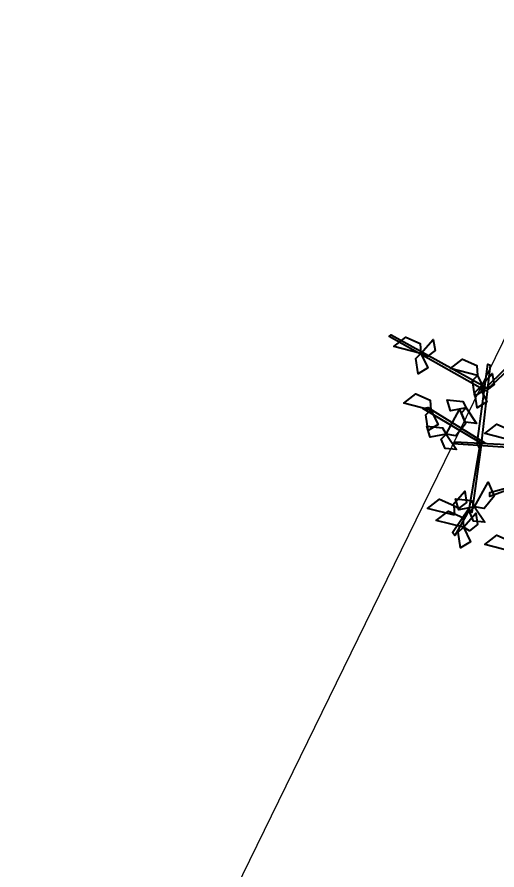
# Model space of a CAD drawing. Header units: inches. Extents: x -1366 to 1207, y -585 to 2554.
# Drawn here: x 413.522 to 415.263, y 2035.238 to 2038.333 of the extents above; entities that cross this region are included whole.
import ezdxf

# ---------------------------------------------------------------- set-up
doc = ezdxf.new("R2010")
doc.units = ezdxf.units.IN
doc.header["$MEASUREMENT"] = 0
doc.header["$PDSIZE"] = 0.05
doc.layers.get('0').update_dxf_attribs({"linetype": 'CONTINUOUS'})
doc.layers.get('DEFPOINTS').update_dxf_attribs({"linetype": 'CONTINUOUS'})
doc.layers.add('A-PLNT', color=84, linetype='CONTINUOUS')
doc.layers.add('DIM', color=7, linetype='CONTINUOUS')
doc.layers.add('Road', color=1, linetype='CONTINUOUS', lineweight=15)
doc.styles.add('style10', font='THSarabun.ttf')
doc.dimstyles.new('C-CC100', dxfattribs={"dimtxt": 0.225, "dimasz": 0.15, "dimexe": 0.25, "dimexo": 0, "dimgap": 0.09, "dimtad": 1, "dimtih": 1, "dimtoh": 1, "dimzin": 0, "dimdsep": 46, "dimtxsty": 'style10', "dimblk1": 'B-2', "dimblk2": 'B-2', "dimsah": 1, "dimcen": 0.09, "dimdle": 0.18, "dimclrd": 1, "dimclre": 7, "dimclrt": 2, "dimadec": 0, "dimazin": 0, "dimtfac": 1, "dimtix": 1, "dimtmove": 2, "dimatfit": 3, "dimldrblk": 'B-2', "dimfxl": 1, "dimtolj": 1, "dimtzin": 0, "dimarcsym": 0})

# ---------------------------------------------------------------- blocks, each defined once
blk = doc.blocks.new('TREE_P36')
at = {"color": 34, "linetype": 'Continuous'}
for points in [[(-0.4921, 0.3373, -0.8081), (-0.6681, 0.4372, -0.7031), (-0.6643, 0.4398, -0.6997), (-0.4765, 0.3362, -0.808)], [(-0.4761, 0.3428, -0.7989), (-0.3957, 0.4207, -0.6412), (-0.3937, 0.413, -0.6503), (-0.4765, 0.3362, -0.808)], [(-0.4977, 0.2297, -0.9657), (-0.4773, 0.3836, -0.7446), (-0.4727, 0.3814, -0.7446), (-0.4911, 0.2178, -0.9775)], [(-0.4913, 0.2312, -0.9962), (-0.6026, 0.2974, -0.8722), (-0.5929, 0.2993, -0.8744), (-0.4828, 0.2311, -1.0001)], [(-0.3421, 0.2159, -1.0799), (-0.544, 0.2292, -0.9749), (-0.5417, 0.2332, -0.9715), (-0.3275, 0.2218, -1.0798)], [(-0.4911, 0.2178, -0.9775), (-0.5079, 0.0962, -0.8312), (-0.514, 0.0982, -0.841), (-0.4913, 0.2312, -0.9962)], [(-0.4272, 0.1441, -0.945), (-0.473, 0.1275, -0.9542), (-0.473, 0.1347, -0.9669), (-0.4168, 0.1503, -0.9472)], [(-0.5168, 0.094, -0.8427), (-0.541, 0.0518, -0.8519), (-0.5456, 0.0572, -0.8647), (-0.5129, 0.1055, -0.8449)]]:
    blk.add_3dface(points, dxfattribs=at)
at = {"color": 72, "linetype": 'Continuous'}
for points in [[(-0.6066, 0.404, -0.7766), (-0.6591, 0.4174, -0.7872), (-0.6357, 0.4354, -0.7918), (-0.608, 0.4232, -0.7842)], [(-0.6066, 0.404, -0.8291), (-0.5828, 0.4311, -0.8551), (-0.5793, 0.4096, -0.8533), (-0.5949, 0.3973, -0.8374)], [(-0.6066, 0.404, -0.8816), (-0.5931, 0.3761, -0.8923), (-0.612, 0.3644, -0.8542), (-0.6166, 0.3945, -0.8601)], [(-0.4971, 0.3613, -0.8291), (-0.5496, 0.3747, -0.8397), (-0.5261, 0.3927, -0.8443), (-0.4984, 0.3805, -0.8367)], [(-0.4924, 0.3381, -0.7078), (-0.4685, 0.3652, -0.7338), (-0.465, 0.3437, -0.7319), (-0.4807, 0.3314, -0.7161)], [(-0.4971, 0.3613, -0.8291), (-0.4835, 0.3334, -0.8398), (-0.5024, 0.3217, -0.8017), (-0.507, 0.3518, -0.8076)], [(-0.4924, 0.3381, -0.8338), (-0.4788, 0.3102, -0.8445), (-0.4977, 0.2985, -0.8064), (-0.5023, 0.3286, -0.8123)], [(-0.5871, 0.2945, -0.8291), (-0.6396, 0.3078, -0.8397), (-0.6162, 0.3258, -0.8443), (-0.5885, 0.3136, -0.8367)], [(-0.5188, 0.2989, -0.9551), (-0.5493, 0.2929, -0.9658), (-0.5558, 0.3142, -0.9277), (-0.5255, 0.3109, -0.9336)], [(-0.5188, 0.2989, -0.9551), (-0.4988, 0.2688, -0.9811), (-0.5204, 0.271, -0.9793), (-0.5283, 0.2892, -0.9634)], [(-0.5871, 0.2945, -0.8291), (-0.5735, 0.2666, -0.8398), (-0.5925, 0.2549, -0.8017), (-0.597, 0.285, -0.8076)], [(-0.5579, 0.2479, -0.9551), (-0.5316, 0.2953, -0.9657), (-0.5202, 0.268, -0.9703), (-0.539, 0.2443, -0.9627)], [(-0.4307, 0.2358, -0.8291), (-0.4832, 0.2492, -0.8397), (-0.4598, 0.2672, -0.8443), (-0.4321, 0.255, -0.8367)], [(-0.5579, 0.2479, -0.9551), (-0.5884, 0.2419, -0.9658), (-0.5948, 0.2632, -0.9277), (-0.5646, 0.26, -0.9336)], [(-0.5579, 0.2479, -0.9551), (-0.5379, 0.2179, -0.9811), (-0.5595, 0.2201, -0.9793), (-0.5674, 0.2383, -0.9634)], [(-0.5029, 0.1075, -0.9026), (-0.4766, 0.1548, -0.9132), (-0.4651, 0.1276, -0.9178), (-0.484, 0.1039, -0.9102)], [(-0.5457, 0.1103, -0.6846), (-0.5218, 0.1374, -0.7106), (-0.5184, 0.1159, -0.7087), (-0.534, 0.1037, -0.6929)], [(-0.5416, 0.0908, -0.6846), (-0.5941, 0.1041, -0.6951), (-0.5707, 0.1222, -0.6997), (-0.543, 0.11, -0.6921)], [(-0.5029, 0.1075, -0.9026), (-0.5333, 0.1015, -0.9133), (-0.5398, 0.1228, -0.8752), (-0.5095, 0.1195, -0.8811)], [(-0.5029, 0.1075, -0.9551), (-0.4828, 0.0775, -0.9811), (-0.5045, 0.0796, -0.9793), (-0.5123, 0.0979, -0.9634)], [(-0.5244, 0.0676, -0.8291), (-0.5768, 0.081, -0.8397), (-0.5534, 0.099, -0.8443), (-0.5257, 0.0868, -0.8367)], [(-0.5244, 0.0676, -0.8291), (-0.5005, 0.0947, -0.8551), (-0.497, 0.0732, -0.8533), (-0.5126, 0.061, -0.8374)], [(-0.5244, 0.0676, -0.8291), (-0.5108, 0.0397, -0.8398), (-0.5297, 0.028, -0.8017), (-0.5343, 0.0581, -0.8076)], [(-0.4307, 0.0208, -0.6716), (-0.4832, 0.0342, -0.6822), (-0.4598, 0.0522, -0.6868), (-0.4321, 0.04, -0.6792)]]:
    blk.add_3dface(points, dxfattribs=at)
blk = doc.blocks.new('B-2')
at = {"layer": 'DIM', "color": 2}
blk.add_line((0, 1), (0, -1), dxfattribs=at)
at = {"layer": 'DIM'}
blk.add_line((-1, 0), (1, 0), dxfattribs=at)
at = {"layer": 'DIM', "color": 2}
blk.add_circle((0, 0), 0.325, dxfattribs=at)
blk = doc.blocks.new('*D793')
at = {"layer": 'DEFPOINTS', "color": 0, "transparency": 16777216}
for p in [(417.8187, 2037.7907), (399.3538, 1999.9812), (402.4217, 1998.5217)]:
    blk.add_point(p, dxfattribs=at)
at = {"layer": 'DIM', "color": 7, "lineweight": -2, "transparency": 16777216}
for p, q in [((417.8187, 2037.7907), (420.7229, 2036.409)), ((399.3538, 1999.9812), (402.6474, 1998.4143))]:
    blk.add_line(p, q, dxfattribs=at)
at = {"layer": 'DIM', "color": 1, "lineweight": -2, "transparency": 16777216}
for p, q in [((420.175, 2035.8392), (411.6251, 2017.8673)), ((402.7439, 1999.1989), (411.2937, 2017.1708))]:
    blk.add_line(p, q, dxfattribs=at)
at = {"layer": 'DIM', "color": 1, "lineweight": -2, "transparency": 16777216, "xscale": 0.75, "yscale": 0.75, "zscale": 0.75}
for p, rotation in [((420.4972, 2036.5164), 64.55784553991998), ((402.4217, 1998.5217), 244.55784553992)]:
    blk.add_blockref('B-2', p, dxfattribs=dict(at, rotation=rotation))
at = {"layer": 'DIM', "color": 2, "transparency": 16777216, "insert": (411.4594, 2017.519), "char_height": 0.5, "attachment_point": 5, "style": 'style10'}
blk.add_mtext('\\A1;42.08', dxfattribs=at)
blk = doc.blocks.new('*D796')
at = {"layer": 'DEFPOINTS', "color": 0, "transparency": 16777216}
for p in [(409.6034, 2041.631), (419.3672, 2041.0581), (417.8187, 2037.7907)]:
    blk.add_point(p, dxfattribs=at)
at = {"layer": 'DIM', "color": 7, "lineweight": -2, "transparency": 16777216}
for p, q in [((409.6034, 2041.631), (411.2794, 2045.1676)), ((417.8187, 2037.7907), (419.4742, 2041.2841))]:
    blk.add_line(p, q, dxfattribs=at)
at = {"layer": 'DIM', "color": 1, "lineweight": -2, "transparency": 16777216}
for p, q in [((411.8501, 2044.6205), (414.5705, 2043.3312)), ((418.6894, 2041.3793), (415.969, 2042.6685))]:
    blk.add_line(p, q, dxfattribs=at)
at = {"layer": 'DIM', "color": 1, "lineweight": -2, "transparency": 16777216, "xscale": 0.75, "yscale": 0.75, "zscale": 0.75}
for p, rotation in [((411.1723, 2044.9416), 154.6439764711202), ((419.3672, 2041.0581), 334.6439764711203)]:
    blk.add_blockref('B-2', p, dxfattribs=dict(at, rotation=rotation))
at = {"layer": 'DIM', "color": 2, "transparency": 16777216, "insert": (415.2697, 2042.9999), "char_height": 0.5, "attachment_point": 5, "style": 'style10'}
blk.add_mtext('\\A1;9.07', dxfattribs=at)

msp = doc.modelspace()

# ---------------------------------------------------------------- linework, layer by layer
at = {"layer": 'Road'}
msp.add_line((415.3596, 2037.3091), (404.2155, 2014.4901), dxfattribs=at)

# ---------------------------------------------------------------- block references
at = {"layer": 'A-PLNT', "xscale": 1.875, "yscale": 1.875, "zscale": 1.875}
msp.add_blockref('TREE_P36', (416.1243, 2036.3547, 3.1787), dxfattribs=at)

# ---------------------------------------------------------------- dimensions: what is measured, and where the dimension line sits
at = {"layer": 'DIM'}
for base, p1, p2, angle, picture, middle in [((419.3672, 2041.0581), (409.6034, 2041.631), (417.8187, 2037.7907), 154.644, '*D796', (415.2697, 2042.9999)), ((402.4217, 1998.5217), (417.8187, 2037.7907), (399.3538, 1999.9812), 64.5578, '*D793', (411.4594, 2017.519))]:
    dim = msp.add_linear_dim(base=base, p1=p1, p2=p2, angle=angle, dimstyle='C-CC100', override={"dimtxt": 0.5, "dimasz": 0.75}, dxfattribs=at)
    dim.commit()
    dim.dimension.update_dxf_attribs({"geometry": picture, "text_midpoint": middle})

doc.saveas('drawing.dxf')
